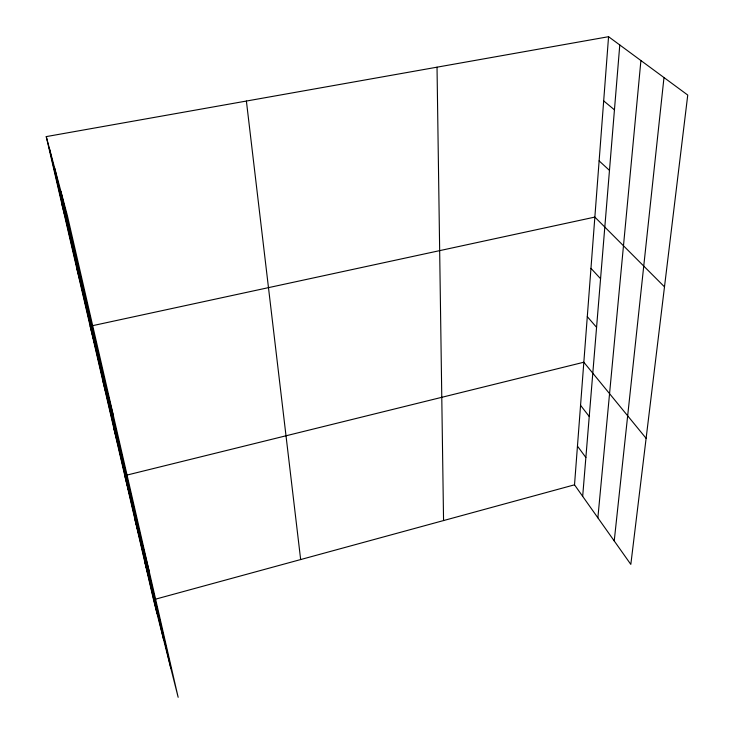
<?xml version="1.0" encoding="UTF-8"?>
<svg xmlns="http://www.w3.org/2000/svg" width="734" height="734" viewBox="0 0 734 734"><rect width="100%" height="100%" fill="white"/><g stroke="black" fill="none" stroke-linecap="round" stroke-linejoin="round"><path stroke-width="1.1" d="M608.559 36.7L687.749 95.062L630.827 564.4L574.52 484.816L608.559 36.7L46.251 136.607L153.534 599.706L178.16 697.3L67.28 215.227L46.251 136.607M582.677 496.34L619.78 44.967M597.871 517.819L640.91 60.546M614.23 540.94L663.986 77.547M153.534 599.706L574.52 484.816M92.383 325.712L594.852 217.09L664.49 286.838M603.678 100.888L614.45 109.825M599.127 160.884L609.468 170.38M590.962 268.35L600.559 278.709M587.292 316.648L596.568 327.327M646.113 438.336L583.833 362.229L124.789 475.614L149.121 571.034M580.557 405.324L589.237 416.508M577.456 446.125L585.87 457.493M61.995 204.566L65.087 216.282M76.593 267.589L79.804 279.874M90.172 326.19L113.504 416.206M102.466 379.276L105.843 392.387M113.981 428.977L117.412 442.382M134.937 519.452L138.451 533.26M144.506 560.739L148.039 574.685M54.775 168.481L163.7 640.002M49.196 147.617L157.076 613.743M60.913 191.418L170.866 668.38M246.395 101.044L300.656 559.556M437.024 67.179L443.556 520.562"/></g></svg>
